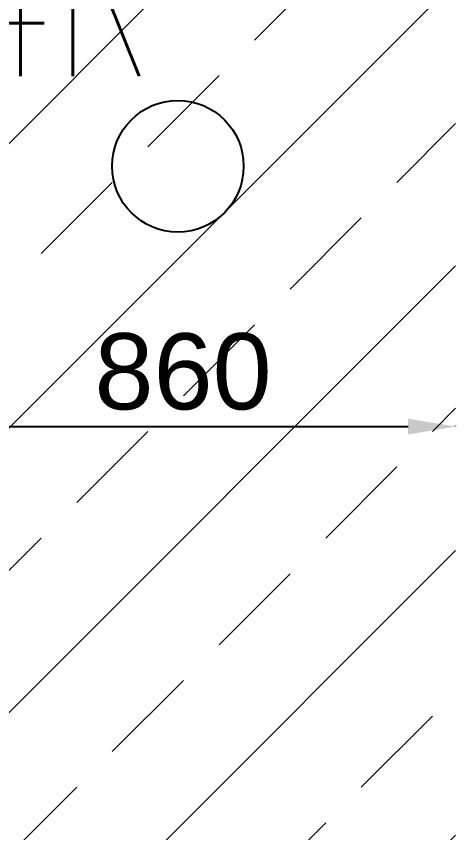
# Model space of a CAD drawing. Header units: millimetres. Extents: x -92759 to 184353, y -15225 to 86714.
# Drawn here: x 67308 to 68001, y 67261 to 68549 of the extents above; entities that cross this region are included whole.
import ezdxf

# ---------------------------------------------------------------- set-up
doc = ezdxf.new("R2010")
doc.units = ezdxf.units.MM
doc.layers.get('Defpoints').update_dxf_attribs({"color": 8})
for name, color, linetype in [('A-PATT-CONC', 8, 'Continuous'), ('E-_LIGT----_E-', 3, 'Continuous'), ('E-legend', 1, 'Continuous')]:
    doc.layers.add(name, color=color, linetype=linetype)
doc.layers.add('HFI 9MM FPB', color=94, linetype='Continuous', lineweight=5)
doc.styles.add('Arial', font='arial.ttf')
doc.styles.add('Simplex', font='simplex_.ttf', dxfattribs={"width": 0.7, "height": 450})
doc.dimstyles.new('Home Fibre 02', dxfattribs={"dimscale": 0, "dimtxt": 120, "dimasz": 75, "dimexe": 1.25, "dimexo": 0.625, "dimgap": 25, "dimtad": 1, "dimtoh": 1, "dimdec": 0, "dimtxsty": 'Arial', "dimcen": 2.5, "dimadec": 0, "dimazin": 0, "dimtfac": 1, "dimtdec": 0, "dimtmove": 0, "dimatfit": 3, "dimfxl": 3, "dimarcsym": 0})

# ---------------------------------------------------------------- blocks, each defined once
blk = doc.blocks.new('*D836')
at = {"layer": 'Defpoints', "color": 0, "transparency": 16777216}
for p in [(-385478.3, -152416.4), (-384618.1, -152416.4), (-384618.1, -152416.4)]:
    blk.add_point(p, dxfattribs=at)
at = {"layer": 'HFI 9MM FPB', "color": 0, "lineweight": -2, "transparency": 16777216}
for p, q in [((-385478.3, -152415.8), (-385478.3, -152415.1)), ((-385403.3, -152416.4), (-384693.1, -152416.4)), ((-384618.1, -152415.8), (-384618.1, -152415.1))]:
    blk.add_line(p, q, dxfattribs=at)
at = {"layer": 'HFI 9MM FPB', "color": 0, "transparency": 16777216}
for points in [[(-385403.3, -152403.9), (-385403.3, -152428.9), (-385478.3, -152416.4)], [(-384693.1, -152403.9), (-384693.1, -152428.9), (-384618.1, -152416.4)]]:
    blk.add_solid(points, dxfattribs=at)
at = {"layer": 'HFI 9MM FPB', "color": 0, "transparency": 16777216, "insert": (-385048.2, -152330.1), "char_height": 120, "attachment_point": 5, "style": 'Arial'}
blk.add_mtext('860', dxfattribs=at)
blk = doc.blocks.new('A$C020d881d')
at = {"layer": 'E-legend', "lineweight": 25}
blk.add_circle((818.7, 172), 103.8, dxfattribs=at)
at = {"layer": 'E-legend', "lineweight": 25, "style": 'Simplex', "width": 0.7}
blk.add_text('L4R', height=250, dxfattribs=at).set_placement((345.2, 314.3))
blk = doc.blocks.new('EL_B8_L2_R4')
at = {"layer": 'E-_LIGT----_E-', "ltscale": 0.5}
blk.add_blockref('A$C020d881d', (-23557.1, -11200.4), dxfattribs=at)
blk = doc.blocks.new('RCP_B8L2')
at = {"layer": 'HFI 9MM FPB'}
h = blk.add_hatch(dxfattribs=at)
h.set_pattern_fill('ANSI33', color=256, scale=50)
h.set_pattern_definition([(45, (-581589.02, -147239), (-224.5064, 224.5064), []), (45, (-581364.5, -147239), (-224.5064, 224.5064), [158.75, -79.375])])
h.paths.add_polyline_path([(-388478, -151102.3), (-385478.3, -151102.3), (-385478.3, -158302.3), (-388478, -158302.3)], flags=16)
h.paths.add_polyline_path([(-389418.1, -150277.3), (-387018.1, -150277.3), (-387018.1, -149827.3), (-384618.1, -149827.3), (-384618.1, -159127.3), (-387018.1, -159127.3), (-387018.1, -158677.3), (-387618.1, -158677.3), (-387618.1, -159127.3), (-389418.1, -159127.3)])
dim = blk.add_linear_dim(base=(-384618.1, -152416.4), p1=(-385478.3, -152416.4), p2=(-384618.1, -152416.4), dimstyle='Home Fibre 02', override={"dimscale": 1}, dxfattribs=at)
dim.commit()
dim.dimension.update_dxf_attribs({"geometry": '*D836', "text_midpoint": (-385048.2, -152330.1)})

msp = doc.modelspace()

# ---------------------------------------------------------------- block references
at = {"layer": 'A-PATT-CONC'}
msp.add_blockref('RCP_B8L2', (452619.1, 220318.5), dxfattribs=at)
at = {"layer": 'E-legend', "color": 7}
msp.add_blockref('EL_B8_L2_R4', (90301.1, 79341.2), dxfattribs=at)

doc.saveas('drawing.dxf')
